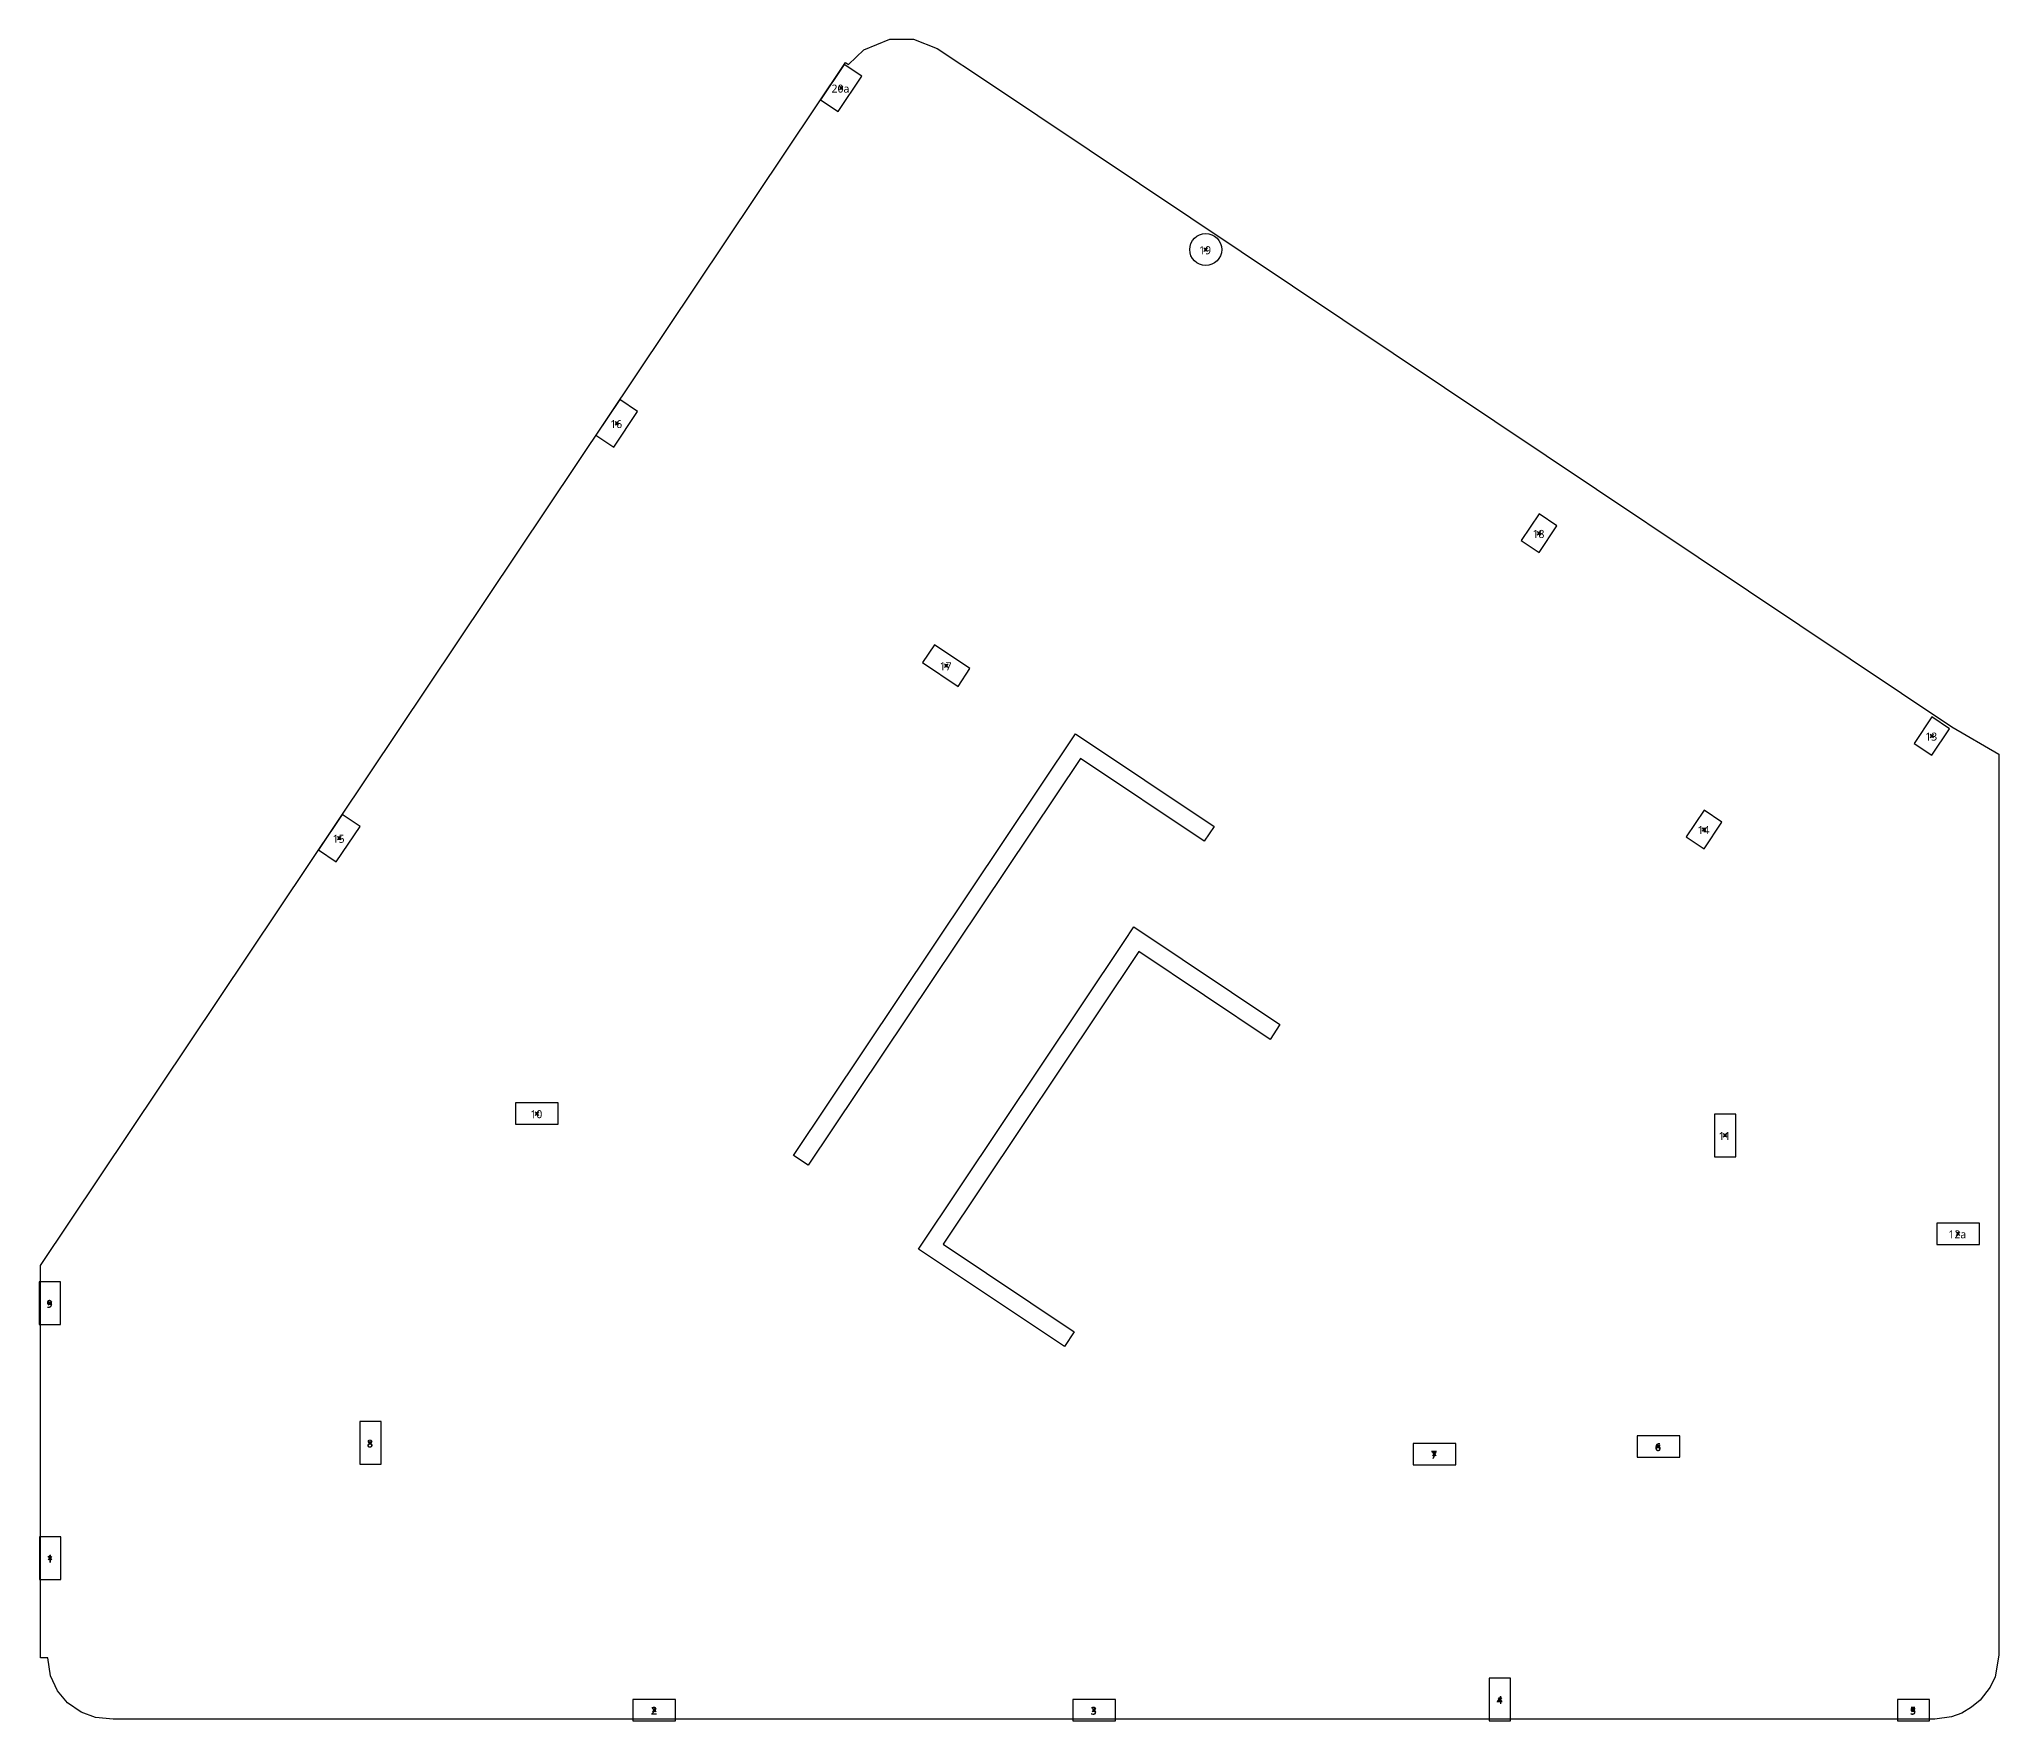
# Model space of a CAD drawing. Header units: feet. Extents: x 12833 to 16284, y 7481 to 23375.
# Drawn here: x 15173 to 16275, y 10486 to 11432 of the extents above; entities that cross this region are included whole.
import ezdxf

# ---------------------------------------------------------------- set-up
doc = ezdxf.new("R2010")
doc.units = ezdxf.units.FT
doc.header["$MEASUREMENT"] = 0
doc.header["$PDMODE"] = 99
for name, color, linetype in [('BOUNDARY', 4, 'Continuous'), ('COLS', 92, 'Continuous'), ('POINT', 2, 'Continuous'), ('WALL', 160, 'Continuous')]:
    doc.layers.add(name, color=color, linetype=linetype)
doc.layers.add('COLUMN NUMBER', color=7, linetype='Continuous', lineweight=9)
doc.styles.add('Segoe UI_B', font='segoeuib.ttf', dxfattribs={"height": 0.375})

msp = doc.modelspace()

# ---------------------------------------------------------------- linework, layer by layer
at = {"layer": 'BOUNDARY'}
msp.add_lwpolyline([(15214.2, 10487.3), (15204.3, 10488.2), (15196.2, 10491.2), (15188.6, 10496.5), (15183, 10503.1), (15179.1, 10511.6), (15177.5, 10521.8), (15177.5, 10521.8), (15173.4, 10521.8), (15173.4, 10742.4), (15626.1, 11419.2), (15627.8, 11418), (15636.5, 11426.3), (15651, 11432.3), (15664.4, 11432.3), (15677.7, 11427.1), (15705.9, 11408.2), (16248.3, 11045.4), (16274.7, 11030.1), (16274.7, 10524.6), (16274.7, 10523.3), (16272.6, 10511), (16269.9, 10505.3), (16264.2, 10497.9), (16259.4, 10493.9), (16254, 10490.7), (16248.1, 10488.6), (16238.7, 10487.3)], close=True, dxfattribs=at)
at = {"layer": 'COLS'}
for points in [[(15635.4, 11411.5), (15625.4, 11418.1), (15612, 11398.2), (15622, 11391.5)], [(15509.1, 11222.8), (15499.2, 11229.5), (15485.8, 11209.5), (15495.8, 11202.8)], [(16016.2, 11143.5), (16026.2, 11158.5), (16016.2, 11165.2), (16006.2, 11150.2)], [(15689.4, 11068.2), (15696.1, 11078.2), (15676.1, 11091.6), (15669.4, 11081.6)], [(16237.1, 11051.1), (16227.1, 11036.1), (16237, 11029.5), (16247, 11044.4)], [(15353.1, 10989.4), (15343.1, 10996.1), (15329.7, 10976.2), (15339.7, 10969.5)], [(16109, 10976.9), (16119, 10991.8), (16109.1, 10998.5), (16099, 10983.5)], [(15464.6, 10821.9), (15464.6, 10833.9), (15440.6, 10833.9), (15440.6, 10821.9)], [(16114.8, 10803.6), (16126.8, 10803.6), (16126.8, 10827.6), (16114.8, 10827.6)], [(16239.8, 10766.3), (16239.8, 10754.3), (16263.8, 10754.3), (16263.8, 10766.3)], [(15184.7, 10733.2), (15172.7, 10733.2), (15172.7, 10709.2), (15184.7, 10709.2)], [(15352.9, 10630.6), (15364.9, 10630.6), (15364.9, 10654.6), (15352.9, 10654.6)], [(16071.3, 10646.6), (16071.3, 10634.6), (16095.3, 10634.6), (16095.3, 10646.6)], [(15945.3, 10642.3), (15945.3, 10630.3), (15969.3, 10630.3), (15969.3, 10642.3)], [(15184.8, 10589.8), (15172.8, 10589.8), (15172.8, 10565.8), (15184.8, 10565.8)], [(16000.2, 10510.3), (15988.2, 10510.3), (15988.2, 10486.3), (16000.2, 10486.3)], [(15530.6, 10486.3), (15530.6, 10498.3), (15506.6, 10498.3), (15506.6, 10486.3)], [(15753.9, 10498.3), (15753.9, 10486.3), (15777.9, 10486.3), (15777.9, 10498.3)], [(16217.7, 10486.3), (16235.7, 10486.3), (16235.7, 10498.3), (16217.7, 10498.3)]]:
    msp.add_lwpolyline(points, close=True, dxfattribs=at)
msp.add_circle((15828.7, 11313.9), 9, dxfattribs=at)
at = {"layer": 'POINT'}
for p in [(15623.7, 11404.8), (15828.7, 11313.9), (15497.5, 11216.2), (16016.2, 11154.3), (15682.8, 11079.9), (16237.1, 11040.3), (16109, 10987.7), (15341.4, 10982.8), (15452.6, 10827.9), (16120.8, 10815.6), (16251.8, 10760.3), (15178.7, 10721.2), (15358.9, 10642.6), (15957.3, 10636.3), (16083.3, 10640.6), (15178.8, 10577.8), (15518.6, 10492.3), (15765.9, 10492.3), (15994.2, 10498.3), (16226.7, 10492.3)]:
    msp.add_point(p, dxfattribs=at)
at = {"layer": 'WALL'}
for points in [[(15605.2, 10798.8), (15596.9, 10804.4), (15755.5, 11041.5), (15833.4, 10989.4), (15827.8, 10981.1), (15758.2, 11027.6)], [(15754.8, 10705.1), (15749.2, 10696.8), (15667.1, 10751.7), (15782.8, 10924.6), (15788.3, 10932.9), (15870.4, 10878), (15864.9, 10869.6), (15791.1, 10919), (15681, 10754.4)]]:
    msp.add_lwpolyline(points, close=True, dxfattribs=at)

# ---------------------------------------------------------------- texts
at = {"layer": 'COLUMN NUMBER', "char_height": 4.5, "attachment_point": 1, "style": 'Segoe UI_B'}
for s, insert, width in [('20a', (15618.3, 11406.7), 12.877), ('19', (15825, 11315.8), 8.787), ('16', (15493.8, 11218), 8.787), ('18', (16012.5, 11156.2), 8.787), ('17', (15679.1, 11081.8), 8.787), ('13', (16233.4, 11042.2), 8.787), ('14', (16105.3, 10989.6), 8.787), ('15', (15337.7, 10984.7), 8.787), ('10', (15448.9, 10829.8), 8.787), ('11', (16117.1, 10817.5), 8.787), ('12a', (16246.4, 10762.2), 12.877), ('\\fSegoe UI|b1|i0|c0|p34|;9', (15176.8, 10723.1), 4.393), ('\\fSegoe UI|b1|i0|c0|p34|;8', (15357, 10644.5), 4.393), ('\\fSegoe UI|b1|i0|c0|p34|;7', (15955.4, 10638.2), 4.393), ('\\fSegoe UI|b1|i0|c0|p34|;6', (16081.4, 10642.5), 4.393), ('\\fSegoe UI|b1|i0|c0|p34|;1', (15176.9, 10579.7), 4.393), ('\\fSegoe UI|b1|i0|c0|p34|;2', (15516.7, 10494.2), 4.393), ('\\fSegoe UI|b1|i0|c0|p34|;3', (15764, 10494.2), 4.393), ('\\fSegoe UI|b1|i0|c0|p34|;4', (15992.3, 10500.2), 4.393), ('\\fSegoe UI|b1|i0|c0|p34|;5', (16224.8, 10494.2), 4.393)]:
    msp.add_mtext(s, dxfattribs=dict(at, insert=insert, width=width))

doc.saveas('drawing.dxf')
